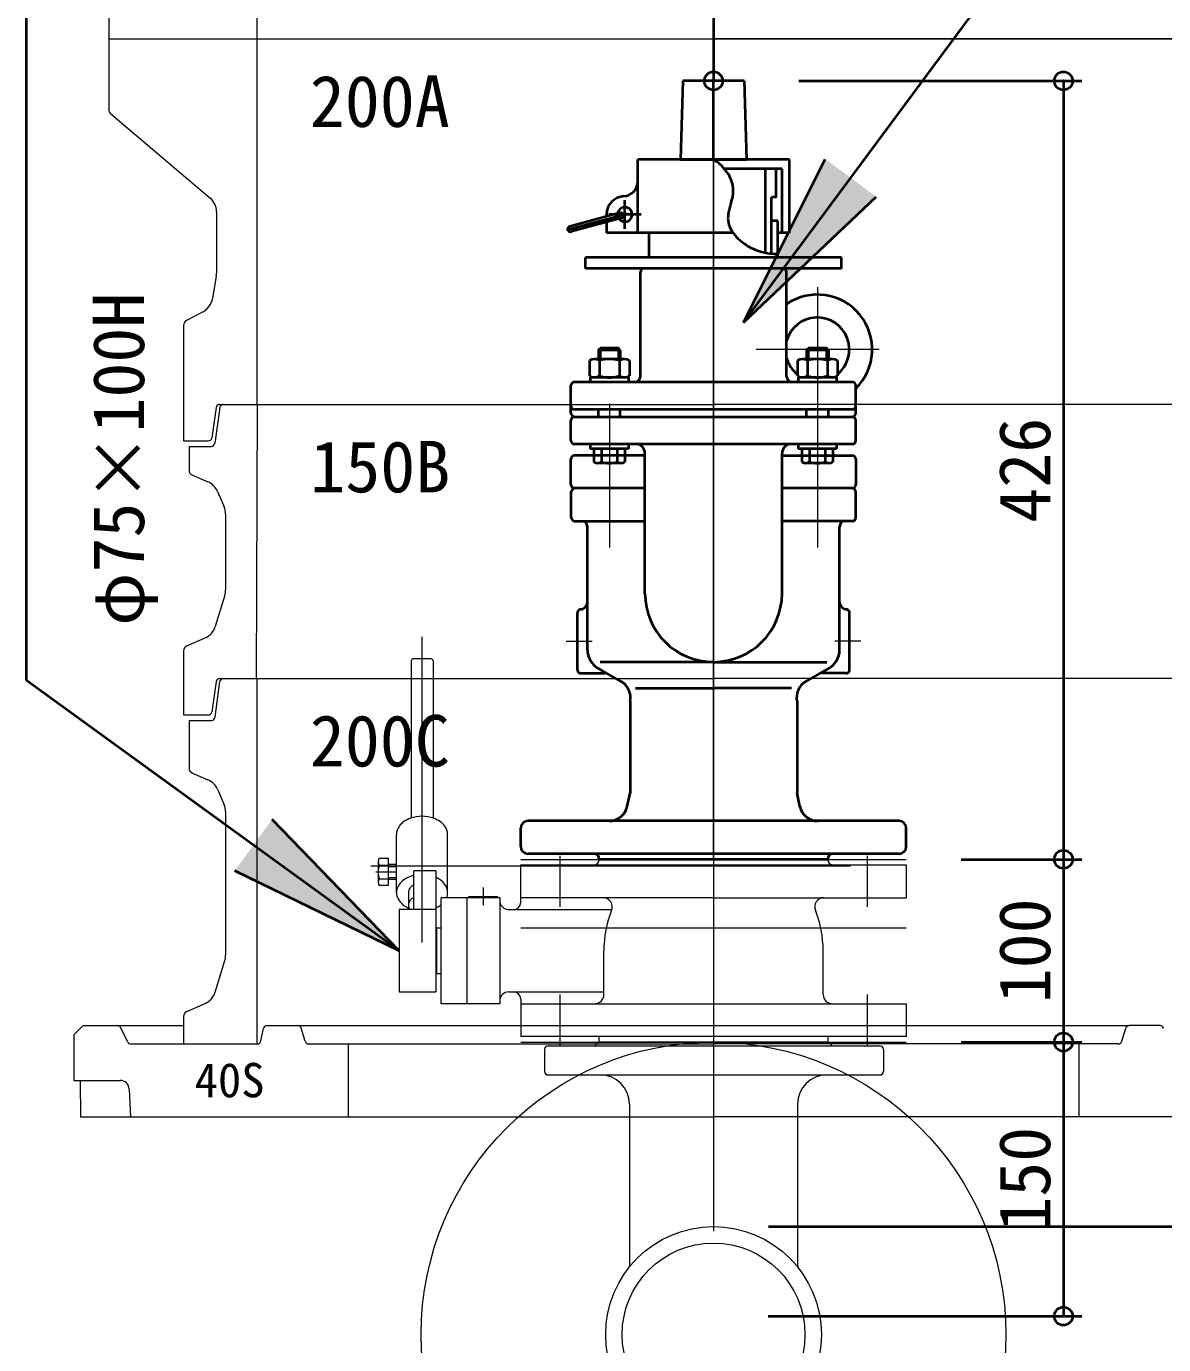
# Model space of a CAD drawing. Units: millimetres at full size, sheet at 1:20. Extents: x -5700 to 5714, y -3160 to 3160.
# Drawn here: x 6 to 628, y 55 to 776 of the extents above; entities that cross this region are included whole.
import ezdxf
from ezdxf.enums import TextEntityAlignment as Align

# ---------------------------------------------------------------- set-up
doc = ezdxf.new("R2010")
doc.units = ezdxf.units.MM
doc.header["$LTSCALE"] = 20
doc.header["$PDMODE"] = 32
doc.header["$PDSIZE"] = 10
for name, color, linetype, lineweight in [('0-5_TEMP01', 3, 'Continuous', 18), ('0-7_躯体', 7, 'Continuous', 9), ('0-8_細線', 7, 'Continuous', 9), ('0-9_消火栓', 2, 'Continuous', 40), ('0-C_寸法', 1, 'Continuous', 40), ('1-1_補修弁', 7, 'Continuous', 9)]:
    doc.layers.add(name, color=color, linetype=linetype, lineweight=lineweight)
doc.layers.add('0-D_注釈', color=1, linetype='Continuous')
doc.styles.add('ＭＳ ゴシック', font='')
doc.styles.get('ＭＳ ゴシック').set_extended_font_data('MS Gothic')

msp = doc.modelspace()

# ---------------------------------------------------------------- linework, layer by layer
at = {"layer": '0-5_TEMP01'}
for p, q in [((381.88, 925.53), (381.88, 769.16)), ((50.88, 769.16), (712.88, 769.16)), ((381.87, 320.16), (381.87, 746.16)), ((381.87, 745.15), (381.87, 475.16)), ((438.71, 633.34), (438.71, 490.83)), ((472.45, 599.2), (405.3, 599.2)), ((381.88, 591.66), (381.88, 371.65)), ((324.87, 569.66), (324.87, 490.83)), ((381.87, 545.16), (381.87, 195.16)), ((222.37, 274.71), (222.37, 441.9)), ((381.88, 441.66), (381.88, 191.66)), ((301.18, 439.47), (315.55, 439.47)), ((462.57, 439.47), (448.2, 439.47)), ((276.37, 320.16), (487.37, 320.16)), ((297.87, 294.16), (297.87, 322.16)), ((465.87, 322.16), (465.87, 294.16)), ((194.37, 316.66), (456.87, 316.66)), ((197.01, 313.29), (208.37, 313.29)), ((276.37, 282.59), (487.37, 282.59)), ((381.87, 266.66), (381.87, 116.66)), ((381.87, 255.16), (381.87, 155.16)), ((297.87, 218.16), (297.87, 246.16)), ((381.88, 251.66), (381.88, 151.66)), ((465.87, 246.16), (465.87, 218.16)), ((276.37, 220.16), (487.37, 220.16))]:
    msp.add_line(p, q, dxfattribs=at)
msp.add_circle((381.88, 60.16), 160, dxfattribs=at)
at = {"layer": '0-7_躯体'}
for p, q in [((50.88, 819.15), (50.88, 769.16)), ((131.88, 819.15), (131.88, 769.16)), ((50.88, 769.16), (50.88, 730.57)), ((50.88, 769.16), (381.88, 769.16)), ((131.88, 769.16), (131.88, 569.15)), ((672.88, 769.16), (381.88, 769.16)), ((51.95, 728.26), (106.28, 682.16)), ((109.87, 674.47), (109.87, 640.99)), ((109.74, 639.34), (107.69, 627.02)), ((102.53, 619.84), (93.46, 615)), ((91.88, 612.36), (91.88, 569.15)), ((91.88, 569.15), (91.88, 549.15)), ((109.63, 567.44), (107.31, 550.88)), ((111.63, 567.44), (108.89, 547.88)), ((111.62, 569.15), (381.88, 569.15)), ((113.61, 569.15), (381.88, 569.15)), ((132.12, 569.15), (131.62, 419.16)), ((652.14, 569.15), (381.88, 569.15)), ((650.14, 569.15), (381.88, 569.15)), ((91.88, 549.15), (105.33, 549.15)), ((94.88, 546.15), (106.91, 546.15)), ((94.88, 546.15), (94.88, 533.13)), ((96.69, 530.38), (105.2, 526.74)), ((110.45, 521.48), (114.07, 513.04)), ((114.87, 509.11), (114.87, 467.64)), ((114.44, 464.74), (109.22, 447.56)), ((93.67, 436.94), (103.66, 441.31)), ((91.88, 434.19), (91.88, 399.16)), ((111.62, 419.16), (381.88, 419.16)), ((131.88, 419.16), (131.88, 219.15)), ((652.14, 419.16), (381.88, 419.16)), ((109.63, 417.43), (107.31, 400.88)), ((109.11, 397.9), (111.65, 417.42)), ((91.88, 399.16), (105.33, 399.16)), ((94.88, 396.15), (94.88, 370.13)), ((94.88, 396.15), (107.12, 396.15)), ((96.69, 367.38), (105.2, 363.74)), ((110.45, 358.48), (114.07, 350.05)), ((114.87, 346.11), (114.87, 267.64)), ((109.22, 247.56), (114.44, 264.73)), ((93.67, 236.95), (103.66, 241.31)), ((91.88, 234.2), (91.88, 219.15)), ((31.88, 224.16), (36.88, 229.16)), ((31.88, 224.16), (31.88, 199.15)), ((36.88, 229.16), (56.88, 229.16)), ((56.88, 229.16), (91.88, 229.16)), ((61.32, 220.27), (57.43, 228.05)), ((134.2, 220.77), (135.56, 227.55)), ((137.51, 229.16), (154.39, 229.16)), ((154.39, 229.16), (609.37, 229.16)), ((158.45, 220.58), (156.31, 227.73)), ((605.3, 220.58), (607.45, 227.73)), ((626.23, 229.16), (609.37, 229.16)), ((63.11, 219.15), (132.24, 219.15)), ((91.88, 219.15), (132.24, 219.15)), ((160.37, 219.15), (381.88, 219.15)), ((160.37, 219.15), (381.88, 219.15)), ((181.88, 219.15), (181.88, 179.16)), ((603.39, 219.15), (381.88, 219.15)), ((603.39, 219.15), (381.88, 219.15)), ((581.88, 219.15), (581.88, 179.16)), ((31.88, 199.15), (57.12, 199.15)), ((35.32, 199.15), (35.47, 179.16)), ((62.12, 194.41), (62.88, 179.16)), ((35.47, 179.16), (381.88, 179.16)), ((728.28, 179.16), (381.88, 179.16))]:
    msp.add_line(p, q, dxfattribs=at)
for centre, radius, start, end in [((53.87, 730.57), 3, 180, 230.195), ((99.88, 674.47), 10, 0, 50.194), ((99.88, 640.99), 10, 350.538, 0), ((97.82, 628.66), 10, 298.072, 350.538), ((94.88, 612.36), 3, 118.073, 180), ((111.62, 567.15), 2, 90, 172.001), ((113.61, 567.15), 2, 90, 172.001), ((105.33, 551.15), 2, 270, 352.001), ((106.91, 548.15), 2, 270, 352.001), ((97.88, 533.13), 3, 180, 246.801), ((101.26, 517.54), 10, 23.199, 66.801), ((104.88, 509.11), 10, 0, 23.199), ((104.88, 467.64), 10, 343.072, 0), ((99.65, 450.48), 10, 293.629, 343.072), ((94.88, 434.19), 3, 113.629, 180), ((111.62, 417.15), 2, 90, 172.001), ((113.64, 417.15), 2, 90, 172.569), ((105.33, 401.15), 2, 270, 352.001), ((107.12, 398.15), 2, 270, 352.569), ((97.88, 370.13), 3, 180, 246.801), ((101.26, 354.54), 10, 23.199, 66.801), ((104.88, 346.11), 10, 0, 23.199), ((104.88, 267.64), 10, 343.072, 0), ((99.65, 250.47), 10, 293.629, 343.072), ((94.88, 234.2), 3, 113.629, 180), ((55.64, 227.15), 2, 26.565, 90), ((137.51, 227.15), 2, 90, 168.691), ((154.39, 227.15), 2, 16.7, 90), ((609.37, 227.15), 2, 90, 163.3), ((626.23, 227.15), 2, 11.309, 90), ((63.11, 221.15), 2, 206.565, 270), ((132.24, 221.15), 2, 270, 348.691), ((160.37, 221.15), 2, 196.7, 270), ((603.39, 221.15), 2, 270, 343.3), ((57.12, 194.16), 5, 2.862, 90)]:
    msp.add_arc(centre, radius, start, end, dxfattribs=at)
at = {"layer": '0-8_細線'}
for p, q in [((291.37, 218.16), (472.87, 218.16)), ((318.87, 220.16), (316.87, 218.16)), ((318.87, 220.16), (444.87, 220.16)), ((444.87, 220.16), (446.87, 218.16)), ((289.37, 216.16), (289.37, 204.16)), ((474.87, 216.16), (474.87, 204.16)), ((291.37, 202.16), (472.87, 202.16)), ((335.87, 186.23), (335.87, 97.1)), ((427.87, 186.38), (427.87, 97.11))]:
    msp.add_line(p, q, dxfattribs=at)
for radius in [59, 50]:
    msp.add_circle((381.88, 60.16), radius, dxfattribs=at)
for centre, radius, start, end in [((291.37, 216.16), 2, 90, 179.998), ((472.87, 216.16), 2, 359.998, 90), ((291.37, 204.16), 2, 179.998, 270), ((319.95, 186.23), 15.93, 0, 90), ((443.8, 186.23), 15.93, 90, 180), ((472.87, 204.16), 2, 270, 0)]:
    msp.add_arc(centre, radius, start, end, dxfattribs=at)
at = {"layer": '0-9_消火栓'}
for p, q in [((365.12, 746.16), (363.8, 703.07)), ((398.62, 746.16), (365.12, 746.16)), ((381.87, 703.15), (381.87, 746.16)), ((398.62, 746.16), (399.95, 703.07)), ((398.62, 746.16), (399.95, 703.07)), ((423.37, 703.07), (340.37, 703.07)), ((340.37, 663.07), (340.37, 703.07)), ((363.8, 703.15), (399.95, 703.15)), ((423.37, 663.07), (423.37, 703.07)), ((419.37, 698.07), (387.83, 698.07)), ((410.37, 652.1), (410.37, 698.07)), ((415.92, 698.07), (416.12, 697.87)), ((416.12, 682.77), (416.12, 697.87)), ((419.37, 663.07), (419.37, 698.07)), ((333.37, 665.2), (333.37, 680.92)), ((413.62, 651.68), (413.62, 682.57)), ((335, 673.5), (301.49, 664.53)), ((330.57, 673.87), (303.3, 666.57)), ((331.35, 670.97), (304.07, 663.66)), ((323.37, 673.07), (323.37, 671.95)), ((342.21, 673.07), (324.59, 673.07)), ((323.37, 668.84), (323.37, 663.07)), ((417.12, 669.57), (413.62, 669.57)), ((417.12, 649.57), (417.12, 669.57)), ((392.52, 663.07), (323.37, 663.07)), ((346.62, 649.57), (346.62, 663.07)), ((423.37, 663.07), (417.12, 663.07)), ((417.12, 649.57), (417.12, 663.07)), ((451.87, 649.57), (311.87, 649.57)), ((311.87, 643.57), (311.87, 649.57)), ((451.87, 643.57), (451.87, 649.57)), ((451.87, 643.57), (311.87, 643.57)), ((341.87, 584.38), (341.87, 641.57)), ((421.87, 584.38), (421.87, 641.58)), ((318.87, 598.88), (318.87, 593.88)), ((319.87, 599.88), (319.87, 593.88)), ((329.87, 599.88), (319.87, 599.88)), ((329.87, 599.88), (329.87, 593.88)), ((330.87, 598.88), (329.87, 599.88)), ((330.87, 598.88), (330.87, 593.88)), ((432.71, 598.88), (432.71, 593.88)), ((433.72, 599.88), (433.72, 593.88)), ((443.71, 599.88), (433.72, 599.88)), ((443.71, 599.88), (443.71, 593.88)), ((444.71, 598.88), (443.71, 599.88)), ((444.71, 598.88), (444.71, 593.88)), ((313.92, 593.07), (313.92, 584.67)), ((333.08, 593.88), (316.66, 593.88)), ((319.4, 593.07), (319.4, 584.67)), ((330.35, 593.07), (330.35, 584.67)), ((335.82, 593.07), (335.82, 584.67)), ((427.77, 593.07), (427.77, 584.67)), ((446.92, 593.88), (430.5, 593.88)), ((433.24, 593.07), (433.24, 584.67)), ((444.19, 593.07), (444.19, 584.67)), ((449.66, 593.07), (449.66, 584.67)), ((303.87, 564.38), (303.87, 579.38)), ((457.71, 581.38), (305.87, 581.38)), ((335.37, 583.88), (314.37, 583.88)), ((314.37, 583.88), (314.37, 581.38)), ((335.37, 583.88), (335.37, 581.38)), ((449.21, 583.88), (428.22, 583.88)), ((428.22, 583.88), (428.22, 581.38)), ((449.21, 583.88), (449.21, 581.38)), ((459.71, 564.38), (459.71, 579.38)), ((457.71, 566.38), (305.87, 566.38)), ((318.87, 562.38), (318.87, 566.38)), ((330.87, 562.38), (330.87, 566.38)), ((432.71, 562.38), (432.71, 566.38)), ((444.71, 562.38), (444.71, 566.38)), ((303.87, 549.38), (303.87, 560.38)), ((305.87, 562.38), (457.71, 562.38)), ((459.71, 549.38), (459.71, 560.38)), ((457.71, 547.38), (305.87, 547.38)), ((344.37, 541.21), (305.87, 541.21)), ((314.37, 547.38), (314.37, 544.88)), ((335.37, 544.88), (314.37, 544.88)), ((316.37, 544.88), (316.37, 537.68)), ((320.62, 544.88), (320.62, 537.68)), ((329.12, 544.88), (329.12, 537.68)), ((333.37, 544.88), (333.37, 537.68)), ((335.37, 547.38), (335.37, 544.88)), ((344.37, 465.48), (344.37, 542.38)), ((419.37, 465.65), (419.37, 542.38)), ((419.37, 541.21), (457.71, 541.21)), ((428.22, 547.38), (428.22, 544.88)), ((449.21, 544.88), (428.22, 544.88)), ((430.22, 544.88), (430.22, 537.68)), ((434.47, 544.88), (434.47, 537.68)), ((442.96, 544.88), (442.96, 537.68)), ((447.21, 544.88), (447.21, 537.68)), ((449.21, 547.38), (449.21, 544.88)), ((303.87, 525.21), (303.87, 539.21)), ((331.25, 536.88), (318.5, 536.88)), ((445.09, 536.88), (432.34, 536.88)), ((459.71, 539.21), (459.71, 525.21)), ((304.03, 507.21), (304.03, 521.2)), ((344.37, 523.21), (305.87, 523.21)), ((457.71, 523.21), (419.37, 523.21)), ((459.71, 507.21), (459.71, 521.2)), ((306.03, 505.21), (344.37, 505.21)), ((457.71, 505.21), (419.37, 505.21)), ((312.87, 434.79), (312.87, 502.21)), ((450.87, 434.79), (450.87, 502.21)), ((307.37, 423.97), (307.37, 454.96)), ((454.87, 456.97), (454.37, 456.97)), ((456.37, 423.97), (456.37, 454.96)), ((381.87, 428.15), (319.93, 428.15)), ((381.87, 428.15), (443.81, 428.15)), ((309.37, 421.97), (322.5, 421.97)), ((320.81, 423.56), (318.6, 424.84)), ((331.42, 417.44), (320.81, 423.56)), ((432.33, 417.44), (442.94, 423.56)), ((454.37, 421.97), (441.24, 421.97)), ((442.94, 423.56), (445.14, 424.84)), ((339.16, 413.79), (381.87, 413.79)), ((424.58, 413.79), (381.87, 413.79)), ((336.18, 406.65), (336.18, 356.35)), ((427.56, 406.65), (427.56, 356.35)), ((334.59, 349.03), (336.18, 356.35)), ((429.16, 349.03), (427.56, 356.35)), ((483.37, 341.16), (280.36, 341.16)), ((276.37, 327.16), (276.37, 337.37)), ((487.37, 327.16), (487.37, 337.16)), ((483.37, 323.16), (280.37, 323.16)), ((444.37, 320.16), (319.38, 320.16))]:
    msp.add_line(p, q, dxfattribs=at)
for points in [[(416.12, 682.77), (415.92, 682.57), (413.62, 682.57)], [(330.87, 598.88), (318.87, 598.88), (319.87, 599.88)], [(444.71, 598.88), (432.71, 598.88), (433.72, 599.88)]]:
    msp.add_lwpolyline(points, dxfattribs=at)
for centre, radius, start, end in [((369.66, 682.48), 23.95, 37.40601, 59.32743), ((373.12, 684.74), 19.82, 11.82989, 38.28191), ((332.37, 691.05), 8, 273.185, 0), ((373.53, 686.19), 19.16, 340.48938, 7.85099), ((333.37, 673.07), 10, 93.185, 180), ((423.39, 668.52), 33.73, 160.48927, 176.02855), ((333.37, 673.07), 4, 217.024, 172.976), ((330.96, 672.42), 1.5, 285, 105), ((303.68, 665.12), 1.5, 105, 285), ((403.81, 671.45), 14.07, 182.40834, 219.66809), ((414.22, 679.3), 27.11, 218.39583, 237.7464), ((416.02, 681.44), 29.89, 237.00635, 254.54624), ((416.12, 682.71), 31.14, 254.99564, 271.83385), ((343.87, 641.57), 2, 90, 180), ((419.87, 641.57), 2, 0, 90), ((438.71, 599.2), 30, 314.427, 124.152), ((438.71, 599.2), 17.5, 308.734, 164.233), ((316.66, 588.79), 5.08, 57.419, 122.581), ((324.87, 574.74), 19.14, 73.374, 106.626), ((333.08, 588.79), 5.08, 57.419, 122.581), ((438.71, 599.2), 17.5, 195.767, 231.265), ((430.5, 588.79), 5.08, 57.419, 122.581), ((438.71, 574.74), 19.14, 73.374, 106.626), ((446.92, 588.79), 5.08, 57.419, 122.581), ((316.66, 588.96), 5.08, 237.419, 302.581), ((324.87, 603.01), 19.14, 253.374, 286.626), ((333.08, 588.96), 5.08, 237.419, 302.581), ((338.87, 584.38), 3, 270, 0), ((424.87, 584.38), 3, 180, 270), ((430.5, 588.96), 5.08, 237.419, 302.581), ((438.71, 603.01), 19.14, 253.374, 286.626), ((446.92, 588.96), 5.08, 237.419, 302.581), ((305.87, 579.38), 2, 90, 180), ((457.71, 579.38), 2, 0, 90), ((305.87, 568.38), 2, 180, 270), ((305.87, 564.38), 2, 180, 270), ((457.71, 568.38), 2, 270, 0), ((457.71, 564.38), 2, 270, 0), ((305.87, 560.38), 2, 90, 180), ((457.71, 560.38), 2, 0, 90), ((305.87, 549.38), 2, 180, 270), ((457.71, 549.38), 2, 270, 0), ((305.87, 539.21), 2, 90, 180), ((339.37, 542.38), 5, 0, 90), ((424.37, 542.38), 5, 90, 180), ((457.71, 539.21), 2, 0, 90), ((318.5, 540.1), 3.22, 228.74, 311.26), ((324.87, 548.56), 11.69, 248.679, 291.321), ((331.25, 540.1), 3.22, 228.74, 311.26), ((432.34, 540.1), 3.22, 228.74, 311.26), ((438.71, 548.56), 11.69, 248.679, 291.321), ((445.09, 540.1), 3.22, 228.74, 311.26), ((305.87, 525.21), 2, 180, 270), ((306.03, 521.2), 2, 90, 180), ((457.71, 525.21), 2, 270, 0), ((457.71, 521.2), 2, 0, 90), ((306.03, 507.21), 2, 180, 270), ((309.87, 502.21), 3, 0, 90), ((453.87, 502.21), 3, 90, 180), ((457.71, 507.21), 2, 270, 0), ((381.87, 465.65), 37.5, 180, 0), ((309.37, 454.96), 2, 90, 180), ((308.87, 460.97), 4, 270, 0), ((454.87, 460.97), 4, 180, 270), ((454.37, 454.96), 2, 0, 90), ((324.37, 434.79), 11.5, 180, 240), ((439.37, 434.79), 11.5, 300, 0), ((309.37, 423.97), 2, 180, 270), ((454.37, 423.97), 2, 270, 0), ((326.42, 408.78), 10, 347.697, 60), ((437.33, 408.78), 10, 120, 192.303), ((324.82, 351.16), 10, 270, 347.697), ((438.92, 351.16), 10, 192.303, 270), ((280.37, 337.16), 4, 90, 180), ((483.37, 337.16), 4, 0, 90), ((280.37, 327.16), 4, 180, 270), ((483.37, 327.16), 4, 270, 0), ((316.37, 320.16), 3, 0, 90), ((447.37, 320.16), 3, 90, 180)]:
    msp.add_arc(centre, radius, start, end, dxfattribs=at)
at = {"layer": '0-C_寸法'}
for p, q in [((398.35, 613.95), (701.88, 1023.41)), ((5.84, 417.97), (5.84, 897.92)), ((381.88, 862.16), (381.88, 746.16)), ((428.62, 746.16), (583.36, 746.16)), ((573.36, 746.16), (573.36, 320.16)), ((398.35, 613.95), (443.05, 703.4)), ((398.35, 613.95), (470.95, 682.73)), ((209.87, 270.16), (5.84, 417.97)), ((209.87, 270.16), (140.31, 342)), ((517.37, 320.16), (583.36, 320.16)), ((517.37, 320.16), (583.36, 320.16)), ((573.36, 320.16), (573.36, 220.16)), ((209.87, 270.16), (119.93, 313.88)), ((517.37, 220.16), (583.36, 220.16)), ((517.37, 220.16), (583.36, 220.16)), ((573.36, 220.16), (573.36, 70.16)), ((411.88, 119.16), (1112.38, 119.16)), ((411.87, 70.16), (583.36, 70.16))]:
    msp.add_line(p, q, dxfattribs=at)
for p in [(381.88, 746.16), (573.36, 746.16), (573.36, 320.16), (573.36, 220.16), (573.36, 70.16)]:
    msp.add_point(p, dxfattribs=at)
for points in [[(443.05, 703.4), (470.95, 682.73), (398.35, 613.95)], [(119.93, 313.88), (140.31, 342), (209.87, 270.16)]]:
    msp.add_solid(points, dxfattribs=at)
at = {"layer": '1-1_補修弁'}
for p, q in [((216.37, 428.82), (216.37, 342.74)), ((227.37, 429.82), (217.37, 429.82)), ((228.37, 428.82), (228.37, 342.74)), ((208.37, 301.98), (208.37, 333.8)), ((236.37, 301.98), (236.37, 333.8)), ((198.37, 318.91), (198.37, 307.67)), ((198.97, 320.79), (203.87, 320.79)), ((203.87, 320.79), (203.87, 305.79)), ((319.37, 320.16), (444.37, 320.16)), ((198.95, 317.05), (203.87, 317.05)), ((208.37, 317.29), (203.87, 317.29)), ((203.87, 316.29), (208.37, 316.29)), ((203.87, 310.29), (208.37, 310.29)), ((217.87, 292.66), (217.87, 313.82)), ((229.87, 313.82), (217.87, 313.82)), ((229.87, 313.82), (229.87, 247.66)), ((276.37, 317.16), (487.37, 317.16)), ((276.37, 296.66), (276.37, 317.16)), ((487.37, 317.16), (487.37, 299.16)), ((198.95, 309.54), (203.87, 309.54)), ((203.87, 305.79), (198.97, 305.79)), ((203.87, 309.29), (208.37, 309.29)), ((255.87, 304.66), (255.87, 295.16)), ((214.87, 301.98), (214.87, 295.05)), ((264.87, 299.16), (232.87, 299.16)), ((232.87, 270.16), (232.87, 299.16)), ((246.87, 299.16), (246.87, 241.16)), ((247.87, 299.66), (247.87, 299.16)), ((263.87, 299.66), (247.87, 299.66)), ((263.87, 299.16), (263.87, 299.66)), ((264.87, 299.16), (264.87, 270.16)), ((381.87, 299.16), (276.37, 299.16)), ((381.87, 299.16), (487.37, 299.16)), ((229.87, 292.66), (209.87, 292.66)), ((209.87, 292.66), (209.87, 247.66)), ((269.87, 292.66), (326.23, 292.66)), ((229.87, 282.16), (230.37, 282.66)), ((230.37, 282.66), (230.37, 257.66)), ((230.37, 282.66), (232.87, 282.66)), ((232.87, 241.16), (232.87, 270.16)), ((264.87, 270.16), (264.87, 241.16)), ((321.87, 246.16), (321.87, 270.16)), ((441.87, 246.16), (441.87, 270.16)), ((230.37, 257.66), (229.87, 258.16)), ((230.37, 257.66), (232.87, 257.66)), ((209.87, 247.66), (229.87, 247.66)), ((269.87, 247.66), (321.87, 247.66)), ((264.87, 241.16), (232.87, 241.16)), ((276.37, 243.66), (276.37, 223.16)), ((276.37, 241.16), (487.37, 241.16)), ((487.37, 241.16), (487.37, 223.16)), ((487.37, 223.16), (276.37, 223.16)), ((319.37, 220.16), (319.37, 223.16)), ((444.37, 220.16), (319.37, 220.16)), ((444.37, 223.16), (444.37, 220.16))]:
    msp.add_line(p, q, dxfattribs=at)
for centre, radius, start, end in [((217.37, 428.82), 1, 90, 180), ((227.37, 428.82), 1, 0, 90), ((218.68, 331.85), 10.9, 124.748, 144.15636), ((221, 328.55), 14.93, 109.14369, 124.86798), ((222.31, 324.8), 18.91, 89.81124, 109.14224), ((222.43, 324.8), 18.91, 70.85776, 90.18876), ((223.74, 328.55), 14.93, 55.13202, 70.85631), ((226.06, 331.85), 10.9, 35.84364, 55.252), ((216.01, 333.7), 7.64, 143.77012, 179.30663), ((228.72, 333.7), 7.64, 0.69336, 36.22986), ((201.66, 318.91), 3.29, 144.992, 214.565), ((316.37, 320.16), 3, 270, 0), ((447.37, 320.16), 3, 180, 270), ((210.79, 313.29), 12.42, 162.412, 197.588), ((221, 296.73), 14.93, 109.14369, 124.86798), ((219.79, 301.61), 9.94, 101.14177, 111.74812), ((226.15, 300.97), 10.08, 52.60968, 68.33397), ((201.66, 307.67), 3.29, 145.435, 215.008), ((216.01, 301.89), 7.64, 143.77012, 179.30663), ((218.68, 300.02), 10.9, 124.748, 144.15636), ((218.97, 301.93), 4.09, 143.77011, 179.30662), ((220.39, 300.93), 5.84, 124.74801, 144.15638), ((220.31, 301.35), 5.45, 116.55797, 126.48113), ((226.06, 300.02), 10.9, 35.84364, 55.252), ((228.72, 301.89), 7.64, 0.69336, 36.22986), ((216.01, 302.07), 7.64, 180.69337, 216.22988), ((218.68, 303.93), 10.9, 215.84364, 235.252), ((218.97, 295.01), 4.09, 143.77011, 179.30662), ((220.39, 294.01), 5.84, 124.74801, 144.15638), ((220.31, 294.43), 5.45, 116.55797, 126.48113), ((229.12, 302), 7.25, 336.93244, 359.82314), ((269.87, 297.66), 5, 180, 270), ((272.37, 296.66), 4, 270, 0), ((321.46, 294.16), 5, 338.332, 90), ((442.27, 294.16), 5, 90, 201.668), ((219.3, 304.16), 11.45, 233.33205, 249.05633), ((218.97, 295.11), 4.09, 180.69338, 216.22988), ((215.75, 292.73), 0.095, 205.7506, 225.15897), ((224.06, 306.66), 14.29, 293.98821, 305.06814), ((231.25, 296.96), 2.23, 297.27062, 316.67898), ((381.87, 270.16), 60, 158.332, 180), ((381.87, 270.16), 60, 0, 21.668), ((269.87, 242.66), 5, 90, 180), ((272.37, 243.66), 4, 0, 90), ((316.87, 246.16), 5, 270, 0), ((446.87, 246.16), 5, 180, 270)]:
    msp.add_arc(centre, radius, start, end, dxfattribs=at)

# ---------------------------------------------------------------- texts
at = {"layer": '0-C_寸法', "style": 'ＭＳ ゴシック'}
for s, p in [('φ75×100H', (78.73, 447.97)), ('426', (574.57, 504.36)), ('100', (574.57, 241.36)), ('150', (574.57, 116.36))]:
    msp.add_text(s, height=28.15, rotation=90, dxfattribs=at).set_placement(p, align=Align.BOTTOM_LEFT)
at = {"layer": '0-D_注釈', "style": 'ＭＳ ゴシック'}
for s, height, p in [('200A', 28.15, (160.94, 712.53)), ('150B', 28.15, (161.19, 512.53)), ('200C', 28.15, (160.94, 362.53)), ('40S', 18.77, (97.89, 184.32))]:
    msp.add_text(s, height=height, dxfattribs=at).set_placement(p, align=Align.BOTTOM_LEFT)

doc.saveas('drawing.dxf')
